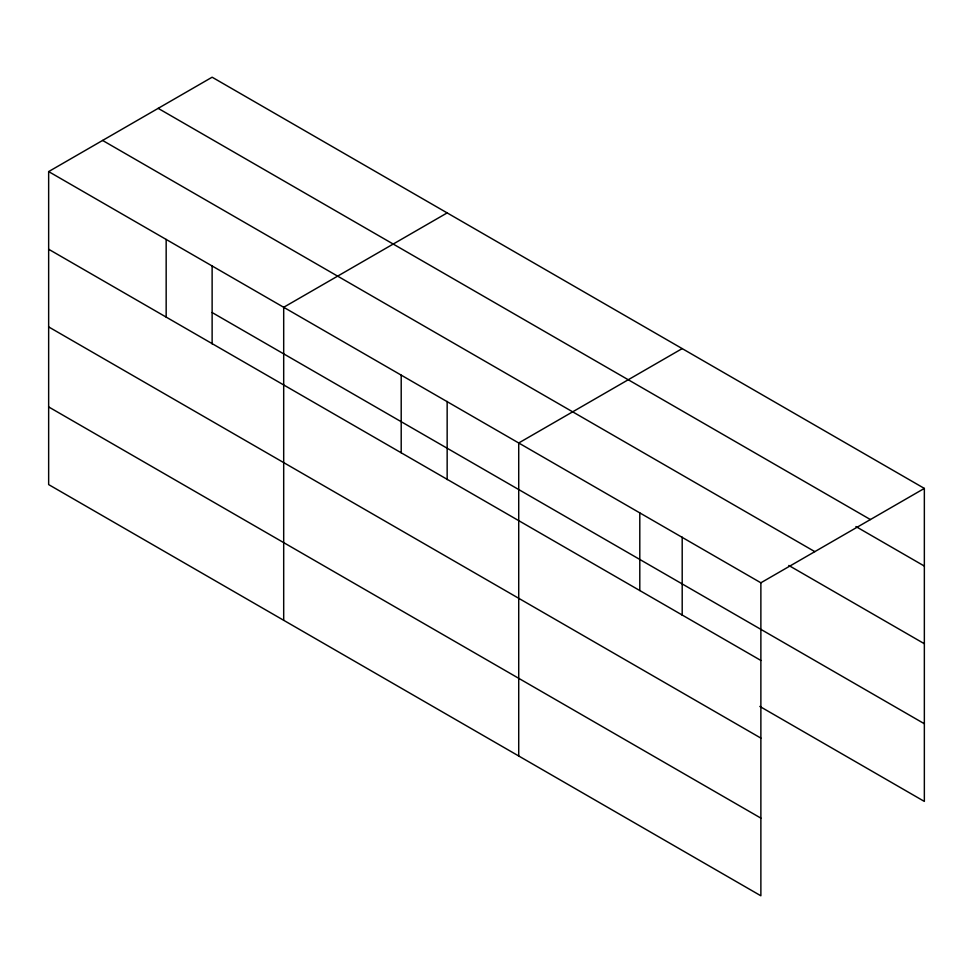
<?xml version="1.0" encoding="UTF-8"?>
<svg xmlns="http://www.w3.org/2000/svg" width="973" height="973" viewBox="0 0 973 973"><rect width="100%" height="100%" fill="white"/><g stroke="black" fill="none" stroke-linecap="round" stroke-linejoin="round"><path stroke-width="1.46" d="M760.874 738.106L760.874 582.791L48.65 171.589L48.65 484.59L760.874 895.792L760.874 738.106L48.65 326.904M759.84 706.434L924.35 801.411L924.35 488.41L212.126 77.208L48.65 171.589M447.154 212.905L283.69 307.286L283.69 620.288M682.195 348.602L518.718 442.983L518.718 755.985M760.874 582.791L924.35 488.41M158.173 108.356L870.409 519.558M855.912 526.551L924.35 566.067M102.591 140.44L814.827 551.642M788.799 565.459L924.35 643.725M212.126 312.54L924.35 723.742M48.65 249.246L760.874 660.448M48.65 406.921L760.874 818.123M682.195 537.132L682.195 615.301M639.796 512.893L639.796 590.538M447.154 401.435L447.154 479.604M401.204 375.14L401.204 452.786M212.126 265.738L212.126 343.907M166.164 239.443L166.164 317.089"/></g></svg>
